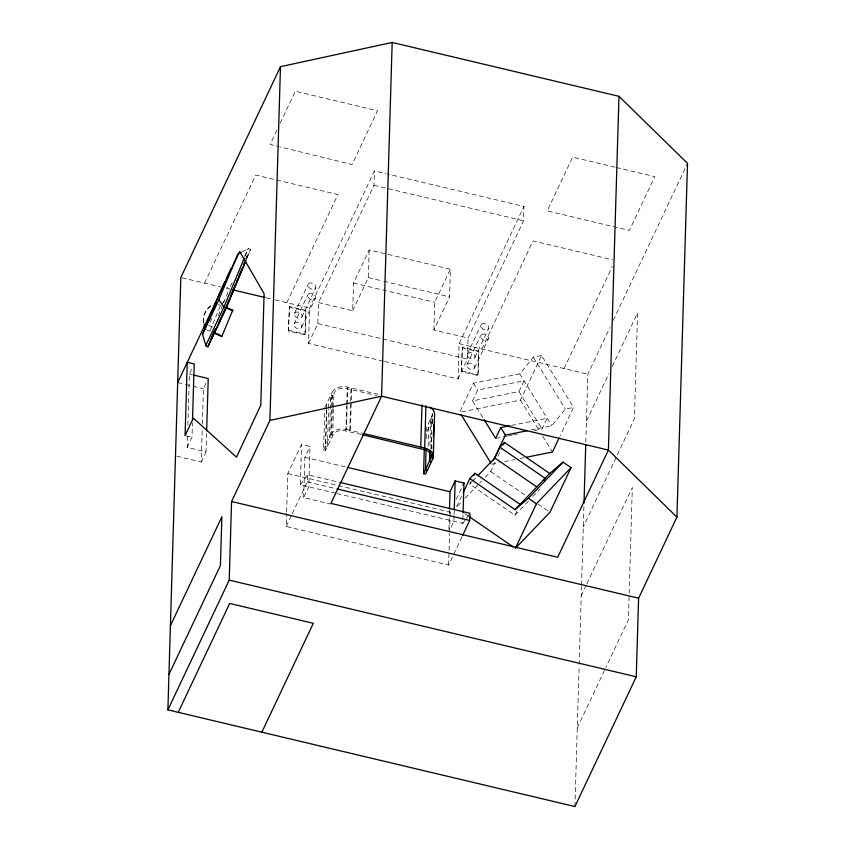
<?xml version="1.0" encoding="UTF-8"?>
<svg xmlns="http://www.w3.org/2000/svg" width="849" height="849" viewBox="0 0 849 849"><rect width="100%" height="100%" fill="white"/><g stroke="black" fill="none" stroke-linecap="round" stroke-linejoin="round"><path stroke-width="0.64" stroke-dasharray="4.25 3.18" d="M206.583 433.542L206.031 451.88L187.215 447.402L187.565 435.622M187.884 425.147L189.412 374.091L192.076 368.455M187.215 447.402L192.001 437.267L192.436 422.866M176.783 456.2L201.234 462.015L202.221 429.276M202.38 424.044L203.431 388.693L207.156 380.808M288.427 330.972L289.456 306.489L305.927 310.394L305.205 334.209L304.887 334.877L288.427 330.972L289.456 306.489M461.941 536.886L448.633 565.052L286.219 526.476L286.612 513.252M286.654 511.926L287.8 473.572L301.565 444.452L309.991 446.457L308.781 486.827L303.666 497.641L330.643 504.041M335.758 493.237L300.355 484.821L301.565 444.452M304.887 334.877L305.927 310.394M303.666 497.641L304.876 457.271L309.991 446.457M383.292 361.186L308.516 343.431L309.577 308.091L374.42 170.914L386.019 173.663M292.321 513.571L307.296 481.882L307.508 474.729L338.443 482.083M308.516 343.431L317.897 323.575L318.524 302.605L373.984 185.273L374.42 170.914M361.271 434.455L343.134 430.422A10.39 7.142 1.7 0 0 333.89 433.531L325.517 450.394L323.543 449.928L324.732 410.237M326.525 410.152L325.454 445.874L327.438 446.341L328.542 409.303M326.568 408.836L326.727 403.54M325.517 450.394L326.748 409.388M328.584 407.976L328.701 404.007L335.153 391.198A10.39 7.142 1.7 0 1 344.397 388.089L376.606 395.475M323.543 449.928L330.728 434.72L331.991 392.387A12.491 8.586 1.7 0 1 347.708 387.102L379.8 394.721M332.299 408.793L331.428 437.893L329.444 437.426L330.717 395.093L332.691 395.56L332.341 407.467M332.67 435.282L333.455 408.825M333.498 407.499L333.933 392.949M345.936 430.814L346.689 405.684M346.732 404.357L347.199 388.481M330.728 434.72A12.491 8.586 1.7 0 1 346.445 429.435L347.156 405.62M347.199 404.304L347.708 387.102M318.524 302.605L352.696 310.713L353.524 283.035L369.177 249.924L450.384 269.207L449.556 296.895L433.903 330.006L468.075 338.125L523.536 220.793L523.96 206.434L387.314 173.971M352.696 310.713L368.349 277.602L369.177 249.924M426.633 431.271L426.75 427.302L432.491 414.323A10.39 7.142 1.7 0 0 431.356 410.683M426.612 438.434L426.814 431.823L432.725 419.321L430.74 418.854L429.87 447.954M428.172 446.287L428.724 427.769L426.75 427.302M433.903 330.006L434.73 302.318L450.384 269.207M430.984 449.312L431.971 416.233M431.462 448.707L431.939 432.841M432.215 423.577L432.491 414.323M431.854 448.421L431.929 445.778M432.597 423.29L432.725 419.321M448.898 529.511L449.323 515.184M449.365 513.878L449.482 509.973M448.633 565.052L449.577 533.31M449.62 531.983L450.055 517.434M450.097 516.118L450.214 512.149L451.87 508.647M384.576 361.494L458.057 378.941L459.118 343.612L523.96 206.434M454.088 516.096L453.928 521.297L449.843 529.946M454.119 514.791L454.236 510.886M461.336 371.607L462.365 347.114L478.825 351.03L478.114 374.844L477.796 375.513L461.336 371.607L462.365 347.114M458.057 378.941L467.438 359.095L468.075 338.125M337.042 493.534L462.769 523.398L462.843 520.798M462.885 519.492L463.045 514.282M477.796 375.513L478.825 351.03M574.922 806.55L579.135 665.765M579.177 664.449L581.512 586.404M581.544 585.078L583.921 505.707M585.821 442.212L587.858 374.186L609.943 327.47M211.836 318.333L208.918 325.379L212.282 326.876M210.021 330.696L220.751 304.876M218.289 315.637L222.916 304.25M223.414 303.04L229.432 288.554M245.032 256.281L248.279 248.502L250.529 249.5L245.966 260.473M246.008 258.987L248.035 254.106L246.38 259.157M204.598 283.152L255.708 175.032L337.902 194.559L286.803 302.679M276.87 130.258L270.162 144.447L279.119 146.654M280.223 123.169L295.314 91.236L377.518 110.763L352.08 164.568L280.403 146.962M204.651 313.663L204.906 313.132M232.202 282.558L229.92 287.344L226.354 287.864M244.65 256.218L248.279 248.502M245.817 258.807L248.035 254.106M246.083 258.924L250.529 249.5M246.189 258.977L248.407 254.265M201.234 462.015L206.031 451.88M294.391 313.461L308.123 284.404M294.072 323.947L307.816 294.89M302 316.847L315.732 287.79M301.682 327.332L315.414 298.275M324.806 407.594L331.991 392.387M286.219 526.476L291.759 514.738M467.3 354.097L481.033 325.04M466.982 364.582L480.714 335.525M474.899 357.482L488.642 328.425M481.924 349.024L533.034 240.904L612.638 259.815M474.591 367.967L488.324 338.91M541.545 355.487L533.331 357.142L519.811 373.868L473.402 383.175L459.638 412.285L520.469 400.091L541.545 355.487L573.531 407.424L560.213 435.59M472.532 400.877L477.647 390.062L524.056 380.755L518.951 391.569L472.532 400.877L483.399 418.525M456.274 499.339L462.323 486.519M461.601 496.007L456.104 507.649L461.569 501.95M528.365 501.197L514.982 515.173L469.773 484.11L471.312 480.863M485.246 477.244L490.722 471.535L495.126 462.217M497.875 456.401L501.175 449.408M564.097 368.54L612.394 266.363M534.308 430.623L542.044 429.074L547.149 418.26L511.056 425.498M514.982 515.173L517.02 510.843M613.339 320.285L686.958 164.547M586.457 421.051L608.924 373.528M612.299 366.397L637.567 312.931L634.405 418.759L583.295 526.879M581.236 595.658L586.288 584.972M586.85 583.783L632.335 487.538L628.377 619.823L605.91 667.346M577.267 727.943L605.358 668.534M300.355 484.821L307.508 474.729M462.769 523.398L465.634 519.365M466.345 518.357L469.21 514.314M531.166 429.934L551.797 425.795L565.317 409.069L573.531 407.424M469.773 484.11L471.566 482.243M472.458 481.309L476.915 476.66M465.21 498.151L478.878 483.888M479.781 482.943L481.606 481.043M532.832 496.548L539.975 489.098M221.6 304.048L224.136 301.554L221.897 300.557M242.421 251.771L248.046 249.033M495.625 438.381L502.077 437.086M503.361 436.832L507.235 436.046M508.519 435.792L512.393 435.017M513.677 434.762L517.55 433.988M491.624 464.223L499.382 462.663M504.561 461.623L514.918 459.542M520.097 458.513L523.982 457.728M615.005 167.179L572.64 157.107L547.202 210.913L629.374 230.44L654.812 176.624L616.289 167.476M373.984 185.273L523.536 220.793M368.349 277.602L382.528 280.977M383.812 281.274L449.556 296.895M353.524 283.035L434.73 302.318M182.079 277.803L221.292 287.121M226.428 288.342L228.997 288.947M266.246 297.797L273.951 299.623M275.235 299.93L309.577 308.091M459.118 343.612L587.858 374.186M462.047 347.793L478.507 351.709M289.138 307.158L305.608 311.074M317.897 323.575L467.438 359.095M461.654 370.928L478.114 374.844M288.745 330.293L305.205 334.209M189.412 374.091L191.916 374.685M177.685 382.581L184.127 384.109M185.411 384.406L191.842 385.934M193.137 386.242L203.431 388.693M346.445 429.435L361.907 433.107M304.876 457.271L345.978 467.035M186.228 435.898L192.001 437.267M287.8 473.572L450.214 512.149M307.296 481.882L335.652 488.61M218.363 304.462L220.719 305.502M206.456 329.762L209.99 331.322M490.722 471.535L526.263 495.965M538.117 504.115L548.889 511.512M464.721 513.571L467.948 515.789M533.331 357.142L565.317 409.069M519.811 373.868L551.797 425.795M518.951 391.569L542.044 429.074M520.469 400.091L539.932 431.706M542.713 436.216L552.444 452.018M473.402 383.175L477.647 390.062M203.516 322.907A34.024 23.676 25.3 0 1 213.428 304.547M203.771 322.376A34.024 23.676 25.3 0 1 211.337 305.396M351.03 389.394L349.767 431.727L350.404 430.369L351.677 388.046L351.03 389.394M467.629 356.484A4.16 2.897 25.3 0 0 474.485 358.108A4.16 2.897 25.3 0 0 471.195 352.76A4.16 2.897 25.3 0 0 467.629 356.484M481.362 327.427A4.16 2.897 25.3 0 0 488.217 329.051A4.16 2.897 25.3 0 0 484.928 323.702A4.16 2.897 25.3 0 0 481.362 327.427M467.311 366.97A4.16 2.897 25.3 0 0 474.177 368.604A4.16 2.897 25.3 0 0 470.877 363.255A4.16 2.897 25.3 0 0 467.311 366.97M481.043 337.913A4.16 2.897 25.3 0 0 487.91 339.547A4.16 2.897 25.3 0 0 484.609 334.198A4.16 2.897 25.3 0 0 481.043 337.913M294.72 315.849A4.16 2.897 25.3 0 0 301.575 317.484A4.16 2.897 25.3 0 0 298.286 312.124A4.16 2.897 25.3 0 0 294.72 315.849M308.452 286.792A4.16 2.897 25.3 0 0 315.319 288.427A4.16 2.897 25.3 0 0 312.018 283.067A4.16 2.897 25.3 0 0 308.452 286.792M294.401 326.334A4.16 2.897 25.3 0 0 301.268 327.969A4.16 2.897 25.3 0 0 297.967 322.62A4.16 2.897 25.3 0 0 294.401 326.334M308.134 297.277A4.16 2.897 25.3 0 0 315 298.912A4.16 2.897 25.3 0 0 311.71 293.563A4.16 2.897 25.3 0 0 308.134 297.277"/><path stroke-width="1.27" d="M167.89 709.87L180.826 277.506L280.488 66.678L392.185 42.45L618.974 96.319L687.52 163.358L676.929 517.105L638.597 598.195L636.251 676.802L574.922 806.55L167.89 709.87L229.219 580.122L231.575 501.515L269.897 420.425L280.488 66.678M192.511 420.244L194.198 363.945L187.268 362.3L185.071 435.622L193.36 418.09L236.478 457.176L260.77 405.238L264.103 293.69L239.662 251.453L177.685 382.581M206.657 430.931L208.228 378.558L193.169 374.982M392.185 42.45L381.594 396.196L330.919 503.393L557.708 557.262L608.383 450.066L618.974 96.319M421.985 404.75L420.722 447.073L420.085 448.431M432.926 452.337L432.735 458.948L425.54 474.156L423.566 473.678L424.32 448.548M432.735 458.948A12.491 8.586 1.7 0 0 424.68 448.017L425.943 405.684M426.071 449.79L425.476 469.624L427.461 470.102M429.785 450.596L429.477 461.177L431.451 461.654M423.566 473.678L430.708 458.566L430.868 453.27M433.404 436.46L433.765 424.553M433.319 456.751L434.582 414.429A12.491 8.586 1.7 0 0 429.774 407.138M449.514 508.668L450.023 491.741L455.138 480.927L463.978 483.028L463.076 512.987M454.279 509.58L455.138 480.927M462.503 535.719L469.709 520.458L469.932 513.305L339.738 482.381M584.006 503.064L585.746 444.865M430.708 458.566L431.218 456.645A10.39 7.142 1.7 0 0 426.485 450.214L362.555 434.762M205.84 345.31L202.508 334.389L221.568 288.543M208.95 320.487L209.926 318.142M211.38 314.618L212.844 311.095M213.821 308.749L216.262 302.881A34.024 23.676 25.3 0 0 214.51 303.602M202.508 334.389L218.851 299.803L237.911 253.957L241.286 252.323M244.236 258.255L223.956 306.998L205.607 345.84L207.856 346.838L226.216 307.996L245.966 260.473M207.856 346.838L214.118 331.821M211.231 338.443L215.667 328.839M226.205 306.627L229.251 299.304M230.27 296.863L235.343 284.638M236.362 282.197L237.879 278.536M238.898 276.095L241.944 268.762M243.472 265.1L244.48 262.649M245.361 261.598L226.067 308.017L211.603 338.613M213.513 332.893L221.748 336.565L232.732 310.203L226.747 307.54M222.13 287.355L224.943 281.39M226.067 279.003L231.151 268.273M211.794 337.276L215.688 329.03M218.469 323.151L225.696 307.847M232.477 310.734L232.732 310.203M221.748 336.565L222.003 336.024L213.619 332.299M170.405 625.681L221.876 516.797L220.422 565.508L168.951 674.382M178.226 712.322L229.686 603.448L313.323 623.304L261.853 732.188M462.875 485.363L463.978 483.028M463.257 492.516L469.858 478.539L474.888 473.296L520.087 504.359M473.869 475.461L474.888 473.296M509.761 425.752L500.74 427.567L495.625 438.381L484.079 419.629M493.269 460.72L505.388 435.102L527.303 430.708M477.807 475.727L494.776 458.025L499.881 447.221L504.476 442.425L549.685 473.487L563.036 462.153L571.048 467.65L549.961 512.255L515.343 548.369L536.43 503.765L571.048 467.65M503.383 444.749L504.476 442.425M559.109 437.935L552.444 452.018L526.56 457.208M544.06 480.449L545.09 478.284L499.881 447.221M469.858 478.539L515.067 509.602L549.685 473.487M515.067 509.602L528.418 498.267L563.036 462.153M269.897 420.425L381.594 396.196L608.383 450.066L676.929 517.105M232.859 289.87L264.962 297.49M363.192 433.414L424.68 448.017M347.262 467.332L450.023 491.741M336.947 488.918L469.709 520.458M231.575 501.515L638.597 598.195M229.219 580.122L636.251 676.802M226.216 307.996L223.966 306.998L218.851 299.803M226.598 308.123L231.31 310.214M494.776 458.025L536.748 486.88M528.418 498.267L536.43 503.765M469.03 516.532L513.189 546.883M500.74 427.567L505.388 435.102M461.028 414.545L490.924 463.087M204.291 326.515A34.024 23.676 25.3 0 0 205.278 329.232L205.532 328.701A34.024 23.676 25.3 0 1 204.078 324.169"/></g></svg>
